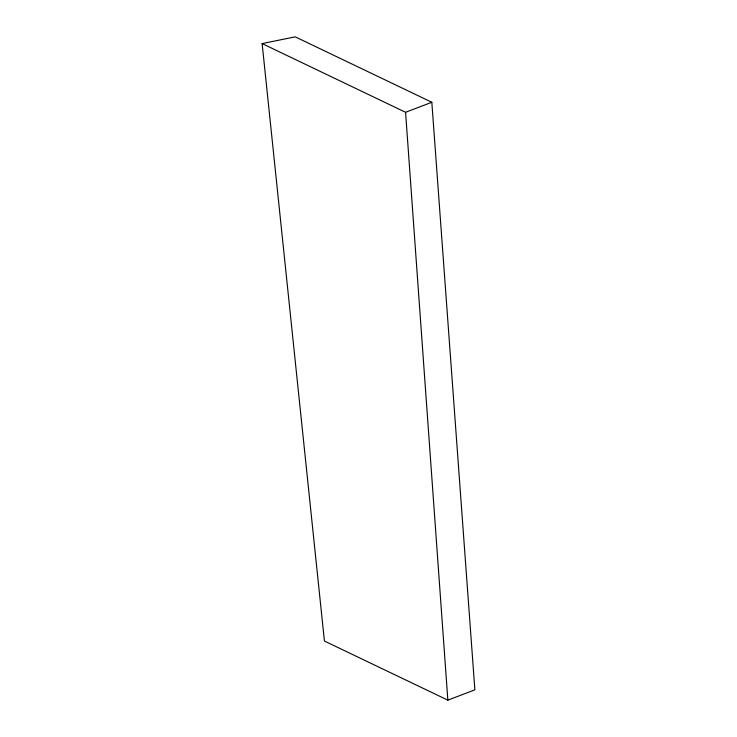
<?xml version="1.0" encoding="UTF-8"?>
<svg xmlns="http://www.w3.org/2000/svg" width="737" height="737" viewBox="0 0 737 737"><rect width="100%" height="100%" fill="white"/><g stroke="black" fill="none" stroke-linecap="round" stroke-linejoin="round"><path stroke-width="1.11" d="M262.132 43.584L405.571 112.291L431.827 102.268L474.868 689.85L447.847 700.15L324.418 641.033L262.132 43.584L295.233 36.85L431.827 102.268M405.571 112.291L447.847 700.15"/></g></svg>
